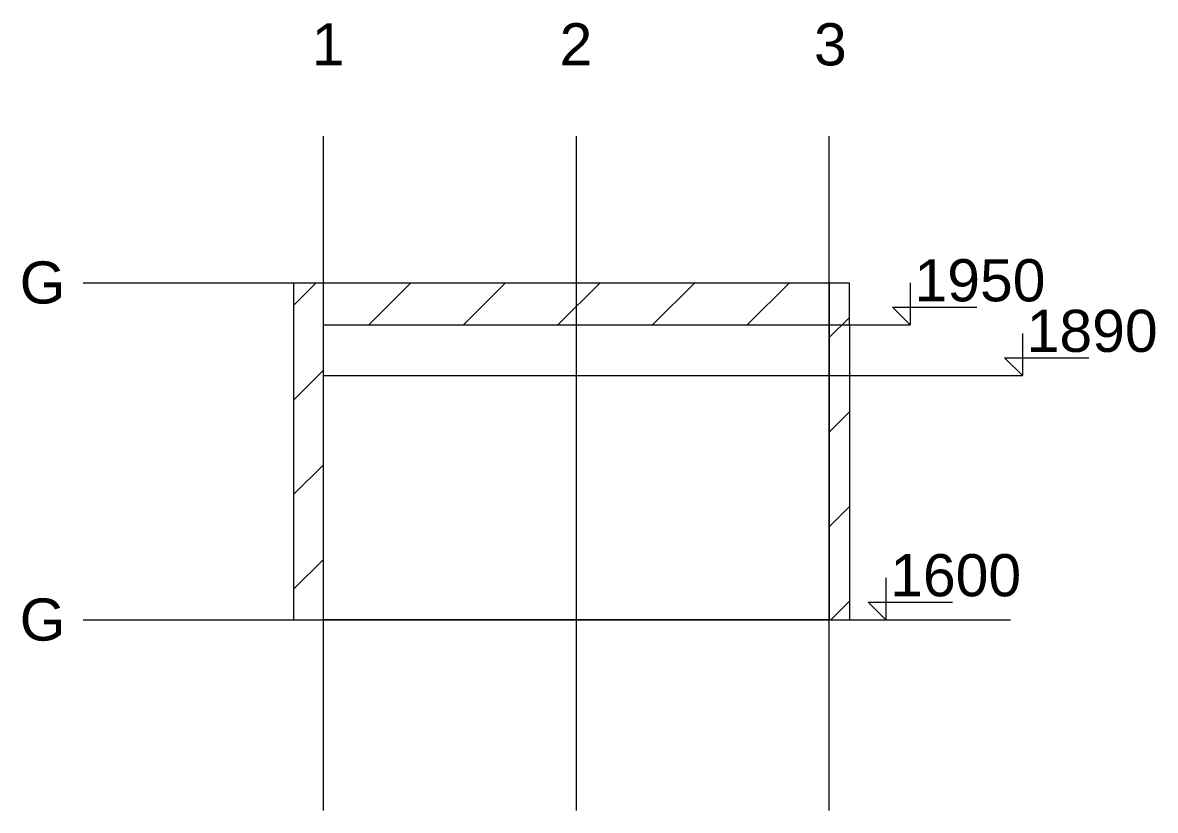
# Model space of a CAD drawing. Header units: millimetres. Extents: x 59762 to 60194, y -87842 to -87548.
# Drawn here: x 59762.52 to 59775.95, y -87630.19 to -87620.84 of the extents above; entities that cross this region are included whole.
import ezdxf

# ---------------------------------------------------------------- set-up
doc = ezdxf.new("R2010")
doc.units = ezdxf.units.MM
doc.linetypes.add('JIS_02_1.2', pattern=[2.5, 1.25, -1.25])
doc.layers.add('opisy', color=7, linetype='Continuous', lineweight=13)
doc.layers.add('wymiary', color=7, linetype='Continuous', lineweight=13)
doc.layers.add('osie', color=7, linetype='JIS_02_1.2', lineweight=5, transparency=0.7)
doc.layers.add('podkład', color=7, linetype='Continuous', lineweight=13, transparency=0.7)
doc.styles.get("Standard").update_dxf_attribs({"font": 'arial.ttf', "height": 0.02})

msp = doc.modelspace()

# ---------------------------------------------------------------- hatches: boundary and pattern name
at = {"layer": 'podkład'}
h = msp.add_hatch(dxfattribs=at)
h.set_pattern_fill('ANSI31', color=256, scale=0.25)
h.set_pattern_definition([(45, (56757.1152, -93587.3187), (-0.56126601, 0.56126601), [])])
h.paths.add_polyline_path([(59772.084588, -87624.430461), (59772.084588, -87627.930461), (59772.324588, -87627.930461), (59772.324588, -87623.930461), (59766.084588, -87623.930461), (59765.734588, -87623.930461), (59765.734588, -87627.930461), (59766.084588, -87627.930461), (59766.084588, -87624.430461)])

# ---------------------------------------------------------------- linework, layer by layer
at = {"layer": 'osie', "linetype": 'Continuous'}
for p, q in [((59766.084588, -87630.190461), (59766.084588, -87622.190461)), ((59769.084588, -87630.190461), (59769.084588, -87622.190461)), ((59772.084588, -87630.190461), (59772.084588, -87622.190461)), ((59763.234588, -87623.930461), (59772.324588, -87623.930461)), ((59763.234588, -87627.930461), (59774.234588, -87627.930461))]:
    msp.add_line(p, q, dxfattribs=at)
at = {"layer": 'podkład'}
for p, q in [((59765.734588, -87627.930461), (59765.734588, -87623.930461)), ((59765.734588, -87623.930461), (59766.084588, -87623.930461)), ((59772.324588, -87624.430461), (59772.324588, -87623.930461)), ((59766.084588, -87624.430461), (59772.324588, -87624.430461)), ((59772.324588, -87624.430461), (59772.324588, -87627.930461)), ((59766.084588, -87625.030461), (59772.324588, -87625.030461)), ((59765.734588, -87627.930461), (59766.084588, -87627.930461))]:
    msp.add_line(p, q, dxfattribs=at)
msp.add_lwpolyline([(59766.084588, -87623.930461), (59772.084588, -87623.930461), (59772.084588, -87627.930461), (59766.084588, -87627.930461), (59766.084588, -87624.430461)], dxfattribs=at)
at = {"layer": 'wymiary', "ltscale": 20}
for p, q in [((59773.046454, -87623.930461), (59773.046454, -87624.430461)), ((59773.046454, -87624.430461), (59772.834322, -87624.218329)), ((59772.834322, -87624.218329), (59773.834322, -87624.218329)), ((59772.084588, -87624.430461), (59773.046454, -87624.430461)), ((59774.377236, -87624.530461), (59774.377236, -87625.030461)), ((59774.377236, -87625.030461), (59774.165104, -87624.818329)), ((59774.165104, -87624.818329), (59775.165104, -87624.818329)), ((59772.084588, -87625.030461), (59774.377236, -87625.030461)), ((59772.757958, -87627.430461), (59772.757958, -87627.930461)), ((59772.545826, -87627.718329), (59773.545826, -87627.718329)), ((59772.757958, -87627.930461), (59772.545826, -87627.718329))]:
    msp.add_line(p, q, dxfattribs=at)

# ---------------------------------------------------------------- texts
at = {"layer": 'opisy', "char_height": 0.5, "attachment_point": 1}
for s, insert in [('1 ', (59765.946202, -87620.849901)), ('2 ', (59768.88514, -87620.849901)), ('3 ', (59771.90372, -87620.849901)), ('G ', (59762.480792, -87623.67606)), ('G ', (59762.480792, -87627.67606))]:
    msp.add_mtext_dynamic_manual_height_columns(s, width=0.9375, gutter_width=4.6875, heights=[0], dxfattribs=dict(at, insert=insert))
at = {"layer": 'wymiary', "ltscale": 20, "char_height": 0.5, "attachment_point": 1}
for s, insert in [('1950', (59773.096176, -87623.649865)), ('1890', (59774.426957, -87624.249865)), ('1600', (59772.80768, -87627.149865))]:
    msp.add_mtext_dynamic_manual_height_columns(s, width=1.6546559, gutter_width=2.5, heights=[0], dxfattribs=dict(at, insert=insert))

doc.saveas('drawing.dxf')
